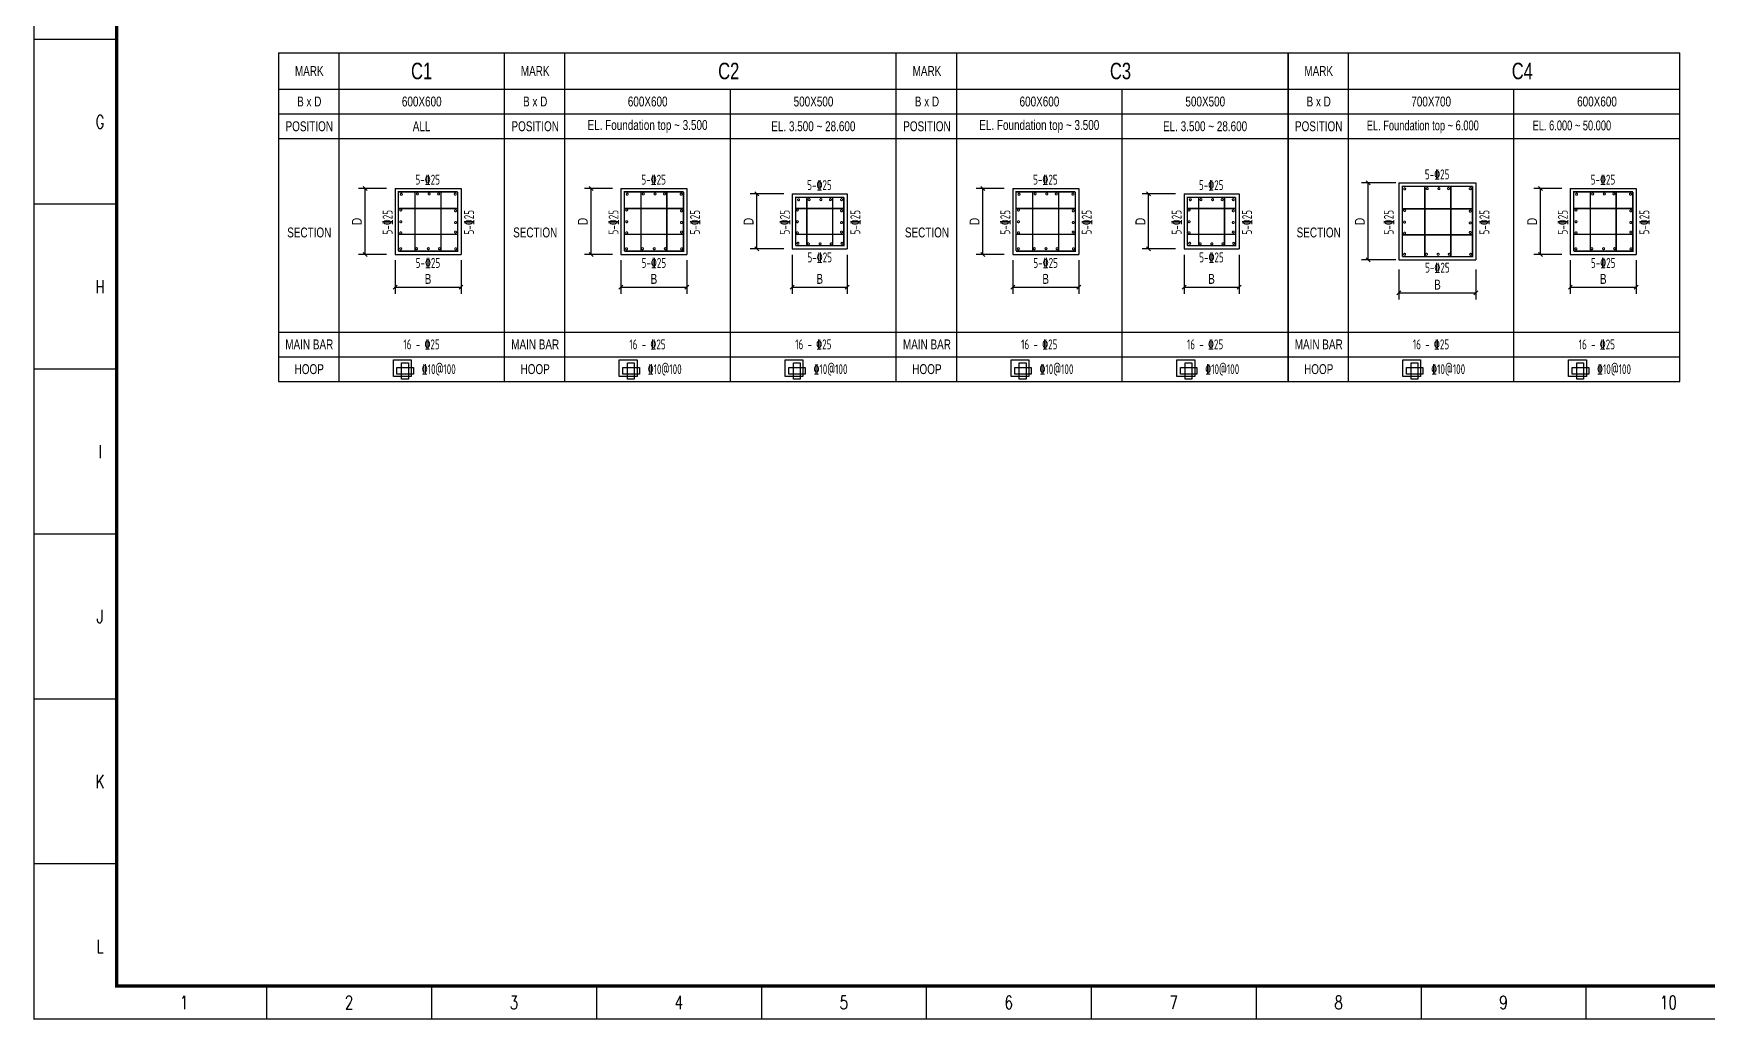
# Model space of a CAD drawing. Extents: x -84745 to 85, y -317996 to 13282.
# Drawn here: x -84050 to -33296, y -317996 to -288100 of the extents above; entities that cross this region are included whole.
import ezdxf
from ezdxf.enums import TextEntityAlignment as Align

# ---------------------------------------------------------------- set-up
doc = ezdxf.new("R2010")
doc.units = 0
doc.header["$LTSCALE"] = 2000
doc.header["$MEASUREMENT"] = 0
doc.layers.get('0').update_dxf_attribs({"linetype": 'CONTINUOUS'})
doc.layers.get('DEFPOINTS').update_dxf_attribs({"linetype": 'CONTINUOUS'})
for name, color, linetype in [('1', 3, 'CONTINUOUS'), ('4', 2, 'CONTINUOUS'), ('5', 7, 'CONTINUOUS'), ('6', 1, 'CONTINUOUS'), ('S_05_DIMS', 7, 'CONTINUOUS'), ('TEXT', 7, 'CONTINUOUS'), ('TK', 1, 'CONTINUOUS')]:
    doc.layers.add(name, color=color, linetype=linetype)
doc.styles.add('KS', font='kstxt.shx', dxfattribs={"width": 0.75, "bigfont": 'kshz.shx'})
doc.styles.add('TK-HZ', font='txt.shx', dxfattribs={"width": 0.8, "bigfont": 'hztxt.shx'})
doc.styles.add('样3', font='tssdeng.shx', dxfattribs={"width": 0.7, "height": 300, "bigfont": 'tssdchn.shx'})
doc.dimstyles.new('KSDIM0.3', dxfattribs={"dimtxt": 300, "dimasz": 120, "dimexe": 200, "dimexo": 100, "dimgap": 100, "dimtad": 1, "dimdec": 0, "dimlfac": 0.3, "dimzin": 14, "dimdsep": 46, "dimtxsty": 'KS', "dimblk1": 'OBLIQUE', "dimblk2": 'OBLIQUE', "dimsah": 1, "dimcen": -900, "dimclrd": 7, "dimclre": 7, "dimclrt": 2, "dimazin": 0, "dimtfac": 1, "dimtdec": 0, "dimtix": 1, "dimtmove": 2, "dimatfit": 2, "dimfxl": 1, "dimtolj": 1, "dimtzin": 14, "dimlwd": -3, "dimarcsym": 2})
doc.dimstyles.new('KSDIM0.8', dxfattribs={"dimtxt": 300, "dimasz": 120, "dimexe": 200, "dimexo": 100, "dimgap": 100, "dimtad": 1, "dimdec": 0, "dimlfac": 0.8, "dimzin": 14, "dimdsep": 46, "dimtxsty": 'KS', "dimblk1": 'OBLIQUE', "dimblk2": 'OBLIQUE', "dimsah": 1, "dimcen": -900, "dimclrd": 7, "dimclre": 7, "dimclrt": 2, "dimazin": 0, "dimtfac": 1, "dimtdec": 0, "dimtix": 1, "dimtmove": 2, "dimatfit": 2, "dimfxl": 1, "dimtolj": 1, "dimtzin": 14, "dimlwd": -3, "dimarcsym": 0})

# ---------------------------------------------------------------- blocks, each defined once
blk = doc.blocks.new('A1-1')
at = {"layer": 'TK', "color": 7}
for p, q in [((2500, 29700), (0, 29700)), ((2500, 24700), (0, 24700)), ((2500, 19700), (0, 19700)), ((2500, 14700), (0, 14700)), ((2500, 9700), (0, 9700)), ((2500, 4700), (0, 4700)), ((7050, 1000), (7050, 0)), ((12050, 1000), (12050, 0)), ((17050, 1000), (17050, 0)), ((22050, 1000), (22050, 0)), ((27050, 1000), (27050, 0)), ((32050, 1000), (32050, 0)), ((37050, 1000), (37050, 0)), ((42050, 1000), (42050, 0)), ((47050, 1000), (47050, 0))]:
    blk.add_line(p, q, dxfattribs=at)
for points, const_width in [([(0, 0), (84100, 0), (84100, 59400), (0, 59400)], 35), ([(2500, 1000), (83100, 1000), (83100, 58400), (2500, 58400)], 100)]:
    blk.add_lwpolyline(points, close=True, dxfattribs=dict(at, const_width=const_width))
at = {"layer": 'TK', "color": 7, "style": 'TK-HZ', "width": 0.75}
for s, p in [('G', (2000, 27200)), ('H', (2000, 22200)), ('I', (2000, 17200)), ('J', (2000, 12200)), ('K', (2000, 7200)), ('L', (2000, 2200)), ('1', (4550, 500)), ('2', (9550, 500)), ('3', (14550, 500)), ('4', (19550, 500)), ('5', (24550, 500)), ('6', (29550, 500)), ('7', (34550, 500)), ('8', (39550, 500)), ('9', (44550, 500)), ('10', (49550, 500))]:
    blk.add_text(s, height=400, dxfattribs=at).set_placement(p, align=Align.MIDDLE_CENTER)
blk = doc.blocks.new('_OBLIQUE')
at = {"color": 1}
blk.add_line((-0.5, -0.5), (0.5, 0.5), dxfattribs=at)
blk = doc.blocks.new('*D207')
at = {"color": 7, "lineweight": -2, "transparency": 16777216}
for p, q in [((-73088, -294974), (-73088, -295991)), ((-71088, -294974), (-71088, -295991))]:
    blk.add_line(p, q, dxfattribs=at)
at = {"color": 7, "lineweight": -3, "transparency": 16777216}
blk.add_line((-73088, -295791), (-71088, -295791), dxfattribs=at)
at = {"layer": 'DEFPOINTS', "color": 0, "transparency": 16777216}
for p in [(-73088, -294874), (-71088, -294874), (-71088, -295791)]:
    blk.add_point(p, dxfattribs=at)
at = {"color": 7, "linetype": 'ByBlock', "lineweight": -3, "transparency": 16777216, "xscale": 120, "yscale": 120, "zscale": 120, "rotation": 180}
blk.add_blockref('_OBLIQUE', (-73088, -295791), dxfattribs=at)
at = {"color": 7, "linetype": 'ByBlock', "lineweight": -3, "transparency": 16777216, "xscale": 120, "yscale": 120, "zscale": 120}
blk.add_blockref('_OBLIQUE', (-71088, -295791), dxfattribs=at)
at = {"color": 2, "transparency": 16777216, "insert": (-72088, -295541), "char_height": 300, "attachment_point": 5, "style": 'KS'}
blk.add_mtext('\\A1;B', dxfattribs=at)
blk = doc.blocks.new('*D208')
at = {"color": 7, "lineweight": -2, "transparency": 16777216}
for p, q in [((-73348, -292798), (-74196, -292798)), ((-73348, -294798), (-74196, -294798))]:
    blk.add_line(p, q, dxfattribs=at)
at = {"color": 7, "lineweight": -3, "transparency": 16777216}
blk.add_line((-73996, -294798), (-73996, -292798), dxfattribs=at)
at = {"layer": 'DEFPOINTS', "color": 0, "transparency": 16777216}
for p in [(-73996, -292798), (-73248, -292798), (-73248, -294798)]:
    blk.add_point(p, dxfattribs=at)
at = {"color": 7, "linetype": 'ByBlock', "lineweight": -3, "transparency": 16777216, "xscale": 120, "yscale": 120, "zscale": 120}
for p, rotation in [((-73996, -292798), 90), ((-73996, -294798), 270)]:
    blk.add_blockref('_OBLIQUE', p, dxfattribs=dict(at, rotation=rotation))
at = {"color": 2, "transparency": 16777216, "insert": (-74246, -293798), "char_height": 300, "attachment_point": 5, "rotation": 90, "style": 'KS'}
blk.add_mtext('\\A1;D', dxfattribs=at)
blk = doc.blocks.new('*U26')
at = {"layer": '6', "const_width": 45}
for points in [[(892, 393), (-892, 393)], [(892, -393), (-892, -393)]]:
    blk.add_lwpolyline(points, dxfattribs=at)
at = {"layer": '6', "const_width": 33.3}
for points in [[(-869, 346, -1), (-809, 346, -1)], [(-869, -9, -1), (-809, -9, -1)], [(852, 322, 1), (792, 322, 1)], [(852, -33, 1), (792, -33, 1)], [(-869, -346, 1), (-809, -346, 1)], [(852, -322, -1), (792, -322, -1)]]:
    blk.add_lwpolyline(points, format="xyb", close=True, dxfattribs=at)
blk = doc.blocks.new('*U25')
at = {"color": 0, "linetype": 'ByBlock', "lineweight": -2, "transparency": 16777216, "rotation": 90}
blk.add_blockref('*U26', (-31482, -383656), dxfattribs=at)
at = {"color": 0, "linetype": 'ByBlock', "lineweight": -2, "transparency": 16777216}
blk.add_blockref('*U26', (-31469, -383669), dxfattribs=at)
blk = doc.blocks.new('*D209')
at = {"layer": 'DEFPOINTS', "color": 0, "transparency": 16777216}
for p in [(-42651, -295159), (-40317, -295159), (-40317, -295965)]:
    blk.add_point(p, dxfattribs=at)
at = {"layer": 'S_05_DIMS', "color": 7, "lineweight": -2, "transparency": 16777216}
for p, q in [((-42651, -295259), (-42651, -296165)), ((-40317, -295259), (-40317, -296165))]:
    blk.add_line(p, q, dxfattribs=at)
at = {"layer": 'S_05_DIMS', "color": 7, "lineweight": -3, "transparency": 16777216}
blk.add_line((-42651, -295965), (-40317, -295965), dxfattribs=at)
at = {"layer": 'S_05_DIMS', "color": 7, "linetype": 'ByBlock', "lineweight": -3, "transparency": 16777216, "xscale": 120, "yscale": 120, "zscale": 120, "rotation": 180}
blk.add_blockref('_OBLIQUE', (-42651, -295965), dxfattribs=at)
at = {"layer": 'S_05_DIMS', "color": 7, "linetype": 'ByBlock', "lineweight": -3, "transparency": 16777216, "xscale": 120, "yscale": 120, "zscale": 120}
blk.add_blockref('_OBLIQUE', (-40317, -295965), dxfattribs=at)
at = {"layer": 'S_05_DIMS', "color": 2, "transparency": 16777216, "insert": (-41484, -295715), "char_height": 300, "attachment_point": 5, "style": 'KS'}
blk.add_mtext('\\A1;B', dxfattribs=at)
blk = doc.blocks.new('*D210')
at = {"layer": 'DEFPOINTS', "color": 0, "transparency": 16777216}
for p in [(-43588, -292632), (-42651, -292632), (-42651, -294965)]:
    blk.add_point(p, dxfattribs=at)
at = {"layer": 'S_05_DIMS', "color": 7, "lineweight": -2, "transparency": 16777216}
for p, q in [((-42751, -292632), (-43788, -292632)), ((-42751, -294965), (-43788, -294965))]:
    blk.add_line(p, q, dxfattribs=at)
at = {"layer": 'S_05_DIMS', "color": 7, "lineweight": -3, "transparency": 16777216}
blk.add_line((-43588, -294965), (-43588, -292632), dxfattribs=at)
at = {"layer": 'S_05_DIMS', "color": 7, "linetype": 'ByBlock', "lineweight": -3, "transparency": 16777216, "xscale": 120, "yscale": 120, "zscale": 120}
for p, rotation in [((-43588, -292632), 90), ((-43588, -294965), 270)]:
    blk.add_blockref('_OBLIQUE', p, dxfattribs=dict(at, rotation=rotation))
at = {"layer": 'S_05_DIMS', "color": 2, "transparency": 16777216, "insert": (-43838, -293798), "char_height": 300, "attachment_point": 5, "rotation": 90, "style": 'KS'}
blk.add_mtext('\\A1;D', dxfattribs=at)
blk = doc.blocks.new('*U206')
at = {"layer": '6', "const_width": 45}
for points in [[(1056, 393), (-1056, 393)], [(1056, -393), (-1056, -393)]]:
    blk.add_lwpolyline(points, dxfattribs=at)
at = {"layer": '6', "const_width": 33.3}
for points in [[(-1033, 346, -1), (-973, 346, -1)], [(-1033, -9, -1), (-973, -9, -1)], [(1017, 322, 1), (957, 322, 1)], [(1017, -33, 1), (957, -33, 1)], [(-1033, -346, 1), (-973, -346, 1)], [(1017, -322, -1), (957, -322, -1)]]:
    blk.add_lwpolyline(points, format="xyb", close=True, dxfattribs=at)
blk = doc.blocks.new('*U205')
at = {"color": 0, "linetype": 'ByBlock', "lineweight": -2, "transparency": 16777216, "rotation": 90}
blk.add_blockref('*U206', (-148836, -346377), dxfattribs=at)
at = {"color": 0, "linetype": 'ByBlock', "lineweight": -2, "transparency": 16777216}
blk.add_blockref('*U206', (-148841, -346397), dxfattribs=at)
blk = doc.blocks.new('*D211')
at = {"color": 7, "lineweight": -2, "transparency": 16777216}
for p, q in [((-37456, -294974), (-37456, -295991)), ((-35456, -294974), (-35456, -295991))]:
    blk.add_line(p, q, dxfattribs=at)
at = {"color": 7, "lineweight": -3, "transparency": 16777216}
blk.add_line((-37456, -295791), (-35456, -295791), dxfattribs=at)
at = {"layer": 'DEFPOINTS', "color": 0, "transparency": 16777216}
for p in [(-37456, -294874), (-35456, -294874), (-35456, -295791)]:
    blk.add_point(p, dxfattribs=at)
at = {"color": 7, "linetype": 'ByBlock', "lineweight": -3, "transparency": 16777216, "xscale": 120, "yscale": 120, "zscale": 120, "rotation": 180}
blk.add_blockref('_OBLIQUE', (-37456, -295791), dxfattribs=at)
at = {"color": 7, "linetype": 'ByBlock', "lineweight": -3, "transparency": 16777216, "xscale": 120, "yscale": 120, "zscale": 120}
blk.add_blockref('_OBLIQUE', (-35456, -295791), dxfattribs=at)
at = {"color": 2, "transparency": 16777216, "insert": (-36456, -295541), "char_height": 300, "attachment_point": 5, "style": 'KS'}
blk.add_mtext('\\A1;B', dxfattribs=at)
blk = doc.blocks.new('*D212')
at = {"color": 7, "lineweight": -2, "transparency": 16777216}
for p, q in [((-37717, -292798), (-38564, -292798)), ((-37717, -294798), (-38564, -294798))]:
    blk.add_line(p, q, dxfattribs=at)
at = {"color": 7, "lineweight": -3, "transparency": 16777216}
blk.add_line((-38364, -294798), (-38364, -292798), dxfattribs=at)
at = {"layer": 'DEFPOINTS', "color": 0, "transparency": 16777216}
for p in [(-38364, -292798), (-37617, -292798), (-37617, -294798)]:
    blk.add_point(p, dxfattribs=at)
at = {"color": 7, "linetype": 'ByBlock', "lineweight": -3, "transparency": 16777216, "xscale": 120, "yscale": 120, "zscale": 120}
for p, rotation in [((-38364, -292798), 90), ((-38364, -294798), 270)]:
    blk.add_blockref('_OBLIQUE', p, dxfattribs=dict(at, rotation=rotation))
at = {"color": 2, "transparency": 16777216, "insert": (-38614, -293798), "char_height": 300, "attachment_point": 5, "rotation": 90, "style": 'KS'}
blk.add_mtext('\\A1;D', dxfattribs=at)
blk = doc.blocks.new('*D224')
at = {"color": 7, "lineweight": -2, "transparency": 16777216}
for p, q in [((-66238, -294974), (-66238, -295991)), ((-64238, -294974), (-64238, -295991))]:
    blk.add_line(p, q, dxfattribs=at)
at = {"color": 7, "lineweight": -3, "transparency": 16777216}
blk.add_line((-66238, -295791), (-64238, -295791), dxfattribs=at)
at = {"layer": 'DEFPOINTS', "color": 0, "transparency": 16777216}
for p in [(-66238, -294874), (-64238, -294874), (-64238, -295791)]:
    blk.add_point(p, dxfattribs=at)
at = {"color": 7, "linetype": 'ByBlock', "lineweight": -3, "transparency": 16777216, "xscale": 120, "yscale": 120, "zscale": 120, "rotation": 180}
blk.add_blockref('_OBLIQUE', (-66238, -295791), dxfattribs=at)
at = {"color": 7, "linetype": 'ByBlock', "lineweight": -3, "transparency": 16777216, "xscale": 120, "yscale": 120, "zscale": 120}
blk.add_blockref('_OBLIQUE', (-64238, -295791), dxfattribs=at)
at = {"color": 2, "transparency": 16777216, "insert": (-65238, -295541), "char_height": 300, "attachment_point": 5, "style": 'KS'}
blk.add_mtext('\\A1;B', dxfattribs=at)
blk = doc.blocks.new('*D225')
at = {"color": 7, "lineweight": -2, "transparency": 16777216}
for p, q in [((-66498, -292798), (-67346, -292798)), ((-66498, -294798), (-67346, -294798))]:
    blk.add_line(p, q, dxfattribs=at)
at = {"color": 7, "lineweight": -3, "transparency": 16777216}
blk.add_line((-67146, -294798), (-67146, -292798), dxfattribs=at)
at = {"layer": 'DEFPOINTS', "color": 0, "transparency": 16777216}
for p in [(-67146, -292798), (-66398, -292798), (-66398, -294798)]:
    blk.add_point(p, dxfattribs=at)
at = {"color": 7, "linetype": 'ByBlock', "lineweight": -3, "transparency": 16777216, "xscale": 120, "yscale": 120, "zscale": 120}
for p, rotation in [((-67146, -292798), 90), ((-67146, -294798), 270)]:
    blk.add_blockref('_OBLIQUE', p, dxfattribs=dict(at, rotation=rotation))
at = {"color": 2, "transparency": 16777216, "insert": (-67396, -293798), "char_height": 300, "attachment_point": 5, "rotation": 90, "style": 'KS'}
blk.add_mtext('\\A1;D', dxfattribs=at)
blk = doc.blocks.new('*D226')
at = {"color": 7, "lineweight": -2, "transparency": 16777216}
for p, q in [((-61044, -294808), (-61044, -295991)), ((-59378, -294808), (-59378, -295991))]:
    blk.add_line(p, q, dxfattribs=at)
at = {"color": 7, "lineweight": -3, "transparency": 16777216}
blk.add_line((-61044, -295791), (-59378, -295791), dxfattribs=at)
at = {"layer": 'DEFPOINTS', "color": 0, "transparency": 16777216}
for p in [(-61044, -294708), (-59378, -294708), (-59378, -295791)]:
    blk.add_point(p, dxfattribs=at)
at = {"color": 7, "linetype": 'ByBlock', "lineweight": -3, "transparency": 16777216, "xscale": 120, "yscale": 120, "zscale": 120, "rotation": 180}
blk.add_blockref('_OBLIQUE', (-61044, -295791), dxfattribs=at)
at = {"color": 7, "linetype": 'ByBlock', "lineweight": -3, "transparency": 16777216, "xscale": 120, "yscale": 120, "zscale": 120}
blk.add_blockref('_OBLIQUE', (-59378, -295791), dxfattribs=at)
at = {"color": 2, "transparency": 16777216, "insert": (-60211, -295541), "char_height": 300, "attachment_point": 5, "style": 'KS'}
blk.add_mtext('\\A1;B', dxfattribs=at)
blk = doc.blocks.new('*D227')
at = {"color": 7, "lineweight": -2, "transparency": 16777216}
for p, q in [((-61304, -292965), (-62319, -292965)), ((-61304, -294632), (-62319, -294632))]:
    blk.add_line(p, q, dxfattribs=at)
at = {"color": 7, "lineweight": -3, "transparency": 16777216}
blk.add_line((-62119, -294632), (-62119, -292965), dxfattribs=at)
at = {"layer": 'DEFPOINTS', "color": 0, "transparency": 16777216}
for p in [(-62119, -292965), (-61204, -292965), (-61204, -294632)]:
    blk.add_point(p, dxfattribs=at)
at = {"color": 7, "linetype": 'ByBlock', "lineweight": -3, "transparency": 16777216, "xscale": 120, "yscale": 120, "zscale": 120}
for p, rotation in [((-62119, -292965), 90), ((-62119, -294632), 270)]:
    blk.add_blockref('_OBLIQUE', p, dxfattribs=dict(at, rotation=rotation))
at = {"color": 2, "transparency": 16777216, "insert": (-62369, -293798), "char_height": 300, "attachment_point": 5, "rotation": 90, "style": 'KS'}
blk.add_mtext('\\A1;D', dxfattribs=at)
blk = doc.blocks.new('*D228')
at = {"color": 7, "lineweight": -2, "transparency": 16777216}
for p, q in [((-54361, -294974), (-54361, -295991)), ((-52361, -294974), (-52361, -295991))]:
    blk.add_line(p, q, dxfattribs=at)
at = {"color": 7, "lineweight": -3, "transparency": 16777216}
blk.add_line((-54361, -295791), (-52361, -295791), dxfattribs=at)
at = {"layer": 'DEFPOINTS', "color": 0, "transparency": 16777216}
for p in [(-54361, -294874), (-52361, -294874), (-52361, -295791)]:
    blk.add_point(p, dxfattribs=at)
at = {"color": 7, "linetype": 'ByBlock', "lineweight": -3, "transparency": 16777216, "xscale": 120, "yscale": 120, "zscale": 120, "rotation": 180}
blk.add_blockref('_OBLIQUE', (-54361, -295791), dxfattribs=at)
at = {"color": 7, "linetype": 'ByBlock', "lineweight": -3, "transparency": 16777216, "xscale": 120, "yscale": 120, "zscale": 120}
blk.add_blockref('_OBLIQUE', (-52361, -295791), dxfattribs=at)
at = {"color": 2, "transparency": 16777216, "insert": (-53361, -295541), "char_height": 300, "attachment_point": 5, "style": 'KS'}
blk.add_mtext('\\A1;B', dxfattribs=at)
blk = doc.blocks.new('*D229')
at = {"color": 7, "lineweight": -2, "transparency": 16777216}
for p, q in [((-54621, -292798), (-55469, -292798)), ((-54621, -294798), (-55469, -294798))]:
    blk.add_line(p, q, dxfattribs=at)
at = {"color": 7, "lineweight": -3, "transparency": 16777216}
blk.add_line((-55269, -294798), (-55269, -292798), dxfattribs=at)
at = {"layer": 'DEFPOINTS', "color": 0, "transparency": 16777216}
for p in [(-55269, -292798), (-54521, -292798), (-54521, -294798)]:
    blk.add_point(p, dxfattribs=at)
at = {"color": 7, "linetype": 'ByBlock', "lineweight": -3, "transparency": 16777216, "xscale": 120, "yscale": 120, "zscale": 120}
for p, rotation in [((-55269, -292798), 90), ((-55269, -294798), 270)]:
    blk.add_blockref('_OBLIQUE', p, dxfattribs=dict(at, rotation=rotation))
at = {"color": 2, "transparency": 16777216, "insert": (-55519, -293798), "char_height": 300, "attachment_point": 5, "rotation": 90, "style": 'KS'}
blk.add_mtext('\\A1;D', dxfattribs=at)
blk = doc.blocks.new('*D230')
at = {"color": 7, "lineweight": -2, "transparency": 16777216}
for p, q in [((-49167, -294808), (-49167, -295991)), ((-47500, -294808), (-47500, -295991))]:
    blk.add_line(p, q, dxfattribs=at)
at = {"color": 7, "lineweight": -3, "transparency": 16777216}
blk.add_line((-49167, -295791), (-47500, -295791), dxfattribs=at)
at = {"layer": 'DEFPOINTS', "color": 0, "transparency": 16777216}
for p in [(-49167, -294708), (-47500, -294708), (-47500, -295791)]:
    blk.add_point(p, dxfattribs=at)
at = {"color": 7, "linetype": 'ByBlock', "lineweight": -3, "transparency": 16777216, "xscale": 120, "yscale": 120, "zscale": 120, "rotation": 180}
blk.add_blockref('_OBLIQUE', (-49167, -295791), dxfattribs=at)
at = {"color": 7, "linetype": 'ByBlock', "lineweight": -3, "transparency": 16777216, "xscale": 120, "yscale": 120, "zscale": 120}
blk.add_blockref('_OBLIQUE', (-47500, -295791), dxfattribs=at)
at = {"color": 2, "transparency": 16777216, "insert": (-48334, -295541), "char_height": 300, "attachment_point": 5, "style": 'KS'}
blk.add_mtext('\\A1;B', dxfattribs=at)
blk = doc.blocks.new('*D231')
at = {"color": 7, "lineweight": -2, "transparency": 16777216}
for p, q in [((-49427, -292965), (-50441, -292965)), ((-49427, -294632), (-50441, -294632))]:
    blk.add_line(p, q, dxfattribs=at)
at = {"color": 7, "lineweight": -3, "transparency": 16777216}
blk.add_line((-50241, -294632), (-50241, -292965), dxfattribs=at)
at = {"layer": 'DEFPOINTS', "color": 0, "transparency": 16777216}
for p in [(-50241, -292965), (-49327, -292965), (-49327, -294632)]:
    blk.add_point(p, dxfattribs=at)
at = {"color": 7, "linetype": 'ByBlock', "lineweight": -3, "transparency": 16777216, "xscale": 120, "yscale": 120, "zscale": 120}
for p, rotation in [((-50241, -292965), 90), ((-50241, -294632), 270)]:
    blk.add_blockref('_OBLIQUE', p, dxfattribs=dict(at, rotation=rotation))
at = {"color": 2, "transparency": 16777216, "insert": (-50491, -293798), "char_height": 300, "attachment_point": 5, "rotation": 90, "style": 'KS'}
blk.add_mtext('\\A1;D', dxfattribs=at)

msp = doc.modelspace()

# ---------------------------------------------------------------- linework, layer by layer
for p, q in [((-76619.088, -288687.422), (-76619.088, -298650.946)), ((-76619.088, -288687.422), (-46014.916, -288687.422)), ((-74796.841, -288687.422), (-74796.841, -298650.946)), ((-69769.355, -298650.946), (-69769.355, -288687.422)), ((-67947.108, -288687.422), (-67947.108, -298650.946)), ((-57892.136, -298650.946), (-57892.136, -288687.422)), ((-56069.889, -288687.422), (-56069.889, -298650.946)), ((-46014.916, -298650.946), (-46014.916, -288687.422)), ((-46014.916, -288687.422), (-46014.916, -298650.946)), ((-46014.916, -288687.422), (-34137.697, -288687.422)), ((-44192.67, -288687.422), (-44192.67, -298650.946)), ((-34137.697, -298650.946), (-34137.697, -288687.422)), ((-76619.088, -289787.422), (-46014.916, -289787.422)), ((-62919.622, -298650.946), (-62919.622, -289787.422)), ((-51042.403, -298650.946), (-51042.403, -289787.422)), ((-46014.916, -289787.422), (-34137.697, -289787.422)), ((-39165.183, -298650.946), (-39165.183, -289787.422)), ((-76619.088, -290537.422), (-46014.916, -290537.422)), ((-46014.916, -290537.422), (-34137.697, -290537.422)), ((-76619.088, -291287.422), (-46014.916, -291287.422)), ((-46014.916, -291287.422), (-34137.697, -291287.422)), ((-76619.088, -297150.946), (-46014.916, -297150.946)), ((-46014.916, -297150.946), (-34137.697, -297150.946)), ((-76619.088, -297900.946), (-46014.916, -297900.946)), ((-46014.916, -297900.946), (-34137.697, -297900.946)), ((-76619.088, -298650.946), (-46014.916, -298650.946)), ((-46014.916, -298650.946), (-34137.697, -298650.946))]:
    msp.add_line(p, q)
at = {"layer": '1'}
for p, q in [((-73088.054, -292798.492), (-73088.054, -294798.492)), ((-73088.054, -292798.492), (-71088.054, -292798.492)), ((-71088.054, -292798.492), (-71088.054, -294798.492)), ((-66238.322, -292798.492), (-66238.322, -294798.492)), ((-66238.322, -292798.492), (-64238.322, -292798.492)), ((-64238.322, -292798.492), (-64238.322, -294798.492)), ((-54361.102, -292798.492), (-54361.102, -294798.492)), ((-54361.102, -292798.492), (-52361.102, -292798.492)), ((-52361.102, -292798.492), (-52361.102, -294798.492)), ((-42650.55, -292631.825), (-42650.55, -294965.159)), ((-42650.55, -292631.825), (-40317.216, -292631.825)), ((-40317.216, -292631.825), (-40317.216, -294965.159)), ((-37456.397, -292798.492), (-37456.397, -294798.492)), ((-37456.397, -292798.492), (-35456.397, -292798.492)), ((-35456.397, -292798.492), (-35456.397, -294798.492)), ((-61044.168, -292965.159), (-61044.168, -294631.825)), ((-61044.168, -292965.159), (-59377.502, -292965.159)), ((-59377.502, -292965.159), (-59377.502, -294631.825)), ((-49166.949, -292965.159), (-49166.949, -294631.825)), ((-49166.949, -292965.159), (-47500.283, -292965.159)), ((-47500.283, -292965.159), (-47500.283, -294631.825)), ((-73088.054, -294798.492), (-71088.054, -294798.492)), ((-66238.322, -294798.492), (-64238.322, -294798.492)), ((-61044.168, -294631.825), (-59377.502, -294631.825)), ((-54361.102, -294798.492), (-52361.102, -294798.492)), ((-49166.949, -294631.825), (-47500.283, -294631.825)), ((-37456.397, -294798.492), (-35456.397, -294798.492)), ((-42650.55, -294965.159), (-40317.216, -294965.159))]:
    msp.add_line(p, q, dxfattribs=at)
at = {"layer": '5'}
for p, q in [((-73137.84, -297997.93), (-72597.424, -297997.93)), ((-73137.84, -298496.967), (-73137.84, -297997.93)), ((-73028.547, -298433.602), (-73028.547, -298229.245)), ((-73028.547, -298229.245), (-72529.51, -298229.245)), ((-72888.069, -298084.128), (-72683.713, -298084.128)), ((-72888.069, -298583.164), (-72888.069, -298084.128)), ((-72683.713, -298084.128), (-72683.713, -298583.164)), ((-72597.424, -297997.93), (-72597.424, -298496.967)), ((-72529.51, -298229.245), (-72529.51, -298433.602)), ((-66288.107, -297997.93), (-65747.691, -297997.93)), ((-66288.107, -298496.967), (-66288.107, -297997.93)), ((-66178.814, -298433.602), (-66178.814, -298229.245)), ((-66178.814, -298229.245), (-65679.777, -298229.245)), ((-66038.336, -298084.128), (-65833.98, -298084.128)), ((-66038.336, -298583.164), (-66038.336, -298084.128)), ((-65833.98, -298084.128), (-65833.98, -298583.164)), ((-65747.691, -297997.93), (-65747.691, -298496.967)), ((-65679.777, -298229.245), (-65679.777, -298433.602)), ((-61260.62, -297997.93), (-60720.205, -297997.93)), ((-61260.62, -298496.967), (-61260.62, -297997.93)), ((-61151.328, -298433.602), (-61151.328, -298229.245)), ((-61151.328, -298229.245), (-60652.291, -298229.245)), ((-61010.85, -298084.128), (-60806.494, -298084.128)), ((-61010.85, -298583.164), (-61010.85, -298084.128)), ((-60806.494, -298084.128), (-60806.494, -298583.164)), ((-60720.205, -297997.93), (-60720.205, -298496.967)), ((-60652.291, -298229.245), (-60652.291, -298433.602)), ((-54410.888, -297997.93), (-53870.472, -297997.93)), ((-54410.888, -298496.967), (-54410.888, -297997.93)), ((-54301.595, -298433.602), (-54301.595, -298229.245)), ((-54301.595, -298229.245), (-53802.558, -298229.245)), ((-54161.117, -298084.128), (-53956.761, -298084.128)), ((-54161.117, -298583.164), (-54161.117, -298084.128)), ((-53956.761, -298084.128), (-53956.761, -298583.164)), ((-53870.472, -297997.93), (-53870.472, -298496.967)), ((-53802.558, -298229.245), (-53802.558, -298433.602)), ((-49383.401, -297997.93), (-48842.985, -297997.93)), ((-49383.401, -298496.967), (-49383.401, -297997.93)), ((-49274.108, -298433.602), (-49274.108, -298229.245)), ((-49274.108, -298229.245), (-48775.072, -298229.245)), ((-49133.631, -298084.128), (-48929.274, -298084.128)), ((-49133.631, -298583.164), (-49133.631, -298084.128)), ((-48929.274, -298084.128), (-48929.274, -298583.164)), ((-48842.985, -297997.93), (-48842.985, -298496.967)), ((-48775.072, -298229.245), (-48775.072, -298433.602)), ((-42533.668, -297997.93), (-41993.252, -297997.93)), ((-42533.668, -298496.967), (-42533.668, -297997.93)), ((-42424.375, -298433.602), (-42424.375, -298229.245)), ((-42424.375, -298229.245), (-41925.339, -298229.245)), ((-42283.898, -298084.128), (-42079.542, -298084.128)), ((-42283.898, -298583.164), (-42283.898, -298084.128)), ((-42079.542, -298084.128), (-42079.542, -298583.164)), ((-41993.252, -297997.93), (-41993.252, -298496.967)), ((-41925.339, -298229.245), (-41925.339, -298433.602)), ((-37506.182, -297997.93), (-36965.766, -297997.93)), ((-37506.182, -298496.967), (-37506.182, -297997.93)), ((-37396.889, -298433.602), (-37396.889, -298229.245)), ((-37396.889, -298229.245), (-36897.852, -298229.245)), ((-37256.411, -298084.128), (-37052.055, -298084.128)), ((-37256.411, -298583.164), (-37256.411, -298084.128)), ((-37052.055, -298084.128), (-37052.055, -298583.164)), ((-36965.766, -297997.93), (-36965.766, -298496.967)), ((-36897.852, -298229.245), (-36897.852, -298433.602)), ((-72597.424, -298496.967), (-73137.84, -298496.967)), ((-72529.51, -298433.602), (-73028.547, -298433.602)), ((-72683.713, -298583.164), (-72888.069, -298583.164)), ((-65747.691, -298496.967), (-66288.107, -298496.967)), ((-65679.777, -298433.602), (-66178.814, -298433.602)), ((-65833.98, -298583.164), (-66038.336, -298583.164)), ((-60720.205, -298496.967), (-61260.62, -298496.967)), ((-60652.291, -298433.602), (-61151.328, -298433.602)), ((-60806.494, -298583.164), (-61010.85, -298583.164)), ((-53870.472, -298496.967), (-54410.888, -298496.967)), ((-53802.558, -298433.602), (-54301.595, -298433.602)), ((-53956.761, -298583.164), (-54161.117, -298583.164)), ((-48842.985, -298496.967), (-49383.401, -298496.967)), ((-48775.072, -298433.602), (-49274.108, -298433.602)), ((-48929.274, -298583.164), (-49133.631, -298583.164)), ((-41993.252, -298496.967), (-42533.668, -298496.967)), ((-41925.339, -298433.602), (-42424.375, -298433.602)), ((-42079.542, -298583.164), (-42283.898, -298583.164)), ((-36965.766, -298496.967), (-37506.182, -298496.967)), ((-36897.852, -298433.602), (-37396.889, -298433.602)), ((-37052.055, -298583.164), (-37256.411, -298583.164))]:
    msp.add_line(p, q, dxfattribs=at)
at = {"layer": '6', "const_width": 45}
for points in [[(-42550.55, -294865.159), (-40420.996, -294865.159), (-40420.996, -292734.993)], [(-40420.996, -292734.993), (-42550.55, -292734.993), (-42550.55, -294865.159)], [(-72988.054, -294698.492), (-71191.834, -294698.492), (-71191.834, -292901.66)], [(-71191.834, -292901.66), (-72988.054, -292901.66), (-72988.054, -294698.492)], [(-66138.322, -294698.492), (-64342.102, -294698.492), (-64342.102, -292901.66)], [(-64342.102, -292901.66), (-66138.322, -292901.66), (-66138.322, -294698.492)], [(-60944.168, -294531.825), (-59481.282, -294531.825), (-59481.282, -293068.327)], [(-59481.282, -293068.327), (-60944.168, -293068.327), (-60944.168, -294531.825)], [(-60603.449, -293068.327), (-60603.449, -294531.825)], [(-59818.222, -293068.327), (-59818.222, -294531.825)], [(-54261.102, -294698.492), (-52464.882, -294698.492), (-52464.882, -292901.66)], [(-52464.882, -292901.66), (-54261.102, -292901.66), (-54261.102, -294698.492)], [(-49066.949, -294531.825), (-47604.063, -294531.825), (-47604.063, -293068.327)], [(-47604.063, -293068.327), (-49066.949, -293068.327), (-49066.949, -294531.825)], [(-48726.229, -293068.327), (-48726.229, -294531.825)], [(-47941.002, -293068.327), (-47941.002, -294531.825)], [(-37356.397, -294698.492), (-35560.177, -294698.492), (-35560.177, -292901.66)], [(-35560.177, -292901.66), (-37356.397, -292901.66), (-37356.397, -294698.492)], [(-59481.282, -293405.879), (-60944.168, -293405.879)], [(-47604.063, -293405.879), (-49066.949, -293405.879)], [(-59481.282, -294191.106), (-60944.168, -294191.106)], [(-47604.063, -294191.106), (-49066.949, -294191.106)]]:
    msp.add_lwpolyline(points, dxfattribs=at)
at = {"layer": '6', "const_width": 33.333}
for points in [[(-42506.913, -292813.156, 1), (-42446.913, -292813.156, 1)], [(-40460.996, -292804.993, -1), (-40520.996, -292804.993, -1)], [(-72927.085, -292974.156, 1), (-72867.085, -292974.156, 1)], [(-71231.834, -292971.66, -1), (-71291.834, -292971.66, -1)], [(-66077.352, -292974.156, 1), (-66017.352, -292974.156, 1)], [(-64382.102, -292971.66, -1), (-64442.102, -292971.66, -1)], [(-60883.199, -293140.823, 1), (-60823.199, -293140.823, 1)], [(-60532.843, -293107.838, 1), (-60532.843, -293167.838, 1)], [(-60177.509, -293107.838, 1), (-60177.509, -293167.838, 1)], [(-59888.827, -293107.838, -1), (-59888.827, -293167.838, -1)], [(-59521.282, -293138.327, -1), (-59581.282, -293138.327, -1)], [(-54200.132, -292974.156, 1), (-54140.132, -292974.156, 1)], [(-52504.882, -292971.66, -1), (-52564.882, -292971.66, -1)], [(-49005.979, -293140.823, 1), (-48945.979, -293140.823, 1)], [(-48655.624, -293107.838, 1), (-48655.624, -293167.838, 1)], [(-48300.29, -293107.838, 1), (-48300.29, -293167.838, 1)], [(-48011.608, -293107.838, -1), (-48011.608, -293167.838, -1)], [(-47644.063, -293138.327, -1), (-47704.063, -293138.327, -1)], [(-37295.427, -292974.156, 1), (-37235.427, -292974.156, 1)], [(-35600.177, -292971.66, -1), (-35660.177, -292971.66, -1)], [(-60921.353, -293452.371, -1), (-60861.353, -293452.371, -1)], [(-60921.353, -293807.705, -1), (-60861.353, -293807.705, -1)], [(-59520.793, -293476.484, 1), (-59580.793, -293476.484, 1)], [(-59520.793, -293831.818, 1), (-59580.793, -293831.818, 1)], [(-49044.134, -293452.371, -1), (-48984.134, -293452.371, -1)], [(-49044.134, -293807.705, -1), (-48984.134, -293807.705, -1)], [(-47643.574, -293476.484, 1), (-47703.574, -293476.484, 1)], [(-47643.574, -293831.818, 1), (-47703.574, -293831.818, 1)], [(-60921.353, -294144.613, 1), (-60861.353, -294144.613, 1)], [(-59520.793, -294120.5, -1), (-59580.793, -294120.5, -1)], [(-49044.134, -294144.613, 1), (-48984.134, -294144.613, 1)], [(-47643.574, -294120.5, -1), (-47703.574, -294120.5, -1)], [(-72947.13, -294627.59, -1), (-72887.13, -294627.59, -1)], [(-71217.872, -294629.843, 1), (-71277.872, -294629.843, 1)], [(-66097.397, -294627.59, -1), (-66037.397, -294627.59, -1)], [(-64368.139, -294629.843, 1), (-64428.139, -294629.843, 1)], [(-60903.244, -294460.923, -1), (-60843.244, -294460.923, -1)], [(-60556.956, -294509.01, -1), (-60556.956, -294449.01, -1)], [(-60201.622, -294509.01, -1), (-60201.622, -294449.01, -1)], [(-59864.714, -294509.01, 1), (-59864.714, -294449.01, 1)], [(-59507.319, -294463.177, 1), (-59567.319, -294463.177, 1)], [(-54220.178, -294627.59, -1), (-54160.178, -294627.59, -1)], [(-52490.92, -294629.843, 1), (-52550.92, -294629.843, 1)], [(-49026.025, -294460.923, -1), (-48966.025, -294460.923, -1)], [(-48679.737, -294509.01, -1), (-48679.737, -294449.01, -1)], [(-48324.403, -294509.01, -1), (-48324.403, -294449.01, -1)], [(-47987.495, -294509.01, 1), (-47987.495, -294449.01, 1)], [(-47630.1, -294463.177, 1), (-47690.1, -294463.177, 1)], [(-42509.625, -294794.256, -1), (-42449.625, -294794.256, -1)], [(-40447.034, -294796.51, 1), (-40507.034, -294796.51, 1)], [(-37315.472, -294627.59, -1), (-37255.472, -294627.59, -1)], [(-35586.214, -294629.843, 1), (-35646.214, -294629.843, 1)]]:
    msp.add_lwpolyline(points, format="xyb", close=True, dxfattribs=at)

# ---------------------------------------------------------------- block references
for name, p in [('*U205', (107364.028, 52586.053)), ('*U25', (-40606.432, 89870.305)), ('*U25', (-33756.699, 89870.305)), ('*U25', (-21879.48, 89870.305)), ('*U25', (-4974.774, 89870.305))]:
    msp.add_blockref(name, p)
at = {"layer": 'TK', "color": 7}
msp.add_blockref('A1-1', (-84032.181, -317978.064), dxfattribs=at)

# ---------------------------------------------------------------- texts
at = {"layer": '4'}
for s, style, width, p in [('MARK', 'KS', 0.75, (-75688.439, -289237.422)), ('MARK', 'KS', 0.75, (-68838.706, -289237.422)), ('MARK', 'KS', 0.75, (-56961.486, -289237.422)), ('MARK', 'KS', 0.75, (-45084.267, -289237.422)), ('5-%%13225', '样3', 0.7, (-41493.621, -292371.595)), ('5-%%13225', '样3', 0.7, (-72097.792, -292530.595)), ('5-%%13225', '样3', 0.7, (-65248.059, -292530.595)), ('5-%%13225', '样3', 0.7, (-60220.573, -292697.262)), ('5-%%13225', '样3', 0.7, (-53370.84, -292530.595)), ('5-%%13225', '样3', 0.7, (-48343.354, -292697.262)), ('5-%%13225', '样3', 0.7, (-36466.134, -292530.595)), ('5-%%13225', '样3', 0.7, (-60212.806, -294889.012)), ('5-%%13225', '样3', 0.7, (-48335.586, -294889.012)), ('5-%%13225', '样3', 0.7, (-72090.025, -295055.678)), ('5-%%13225', '样3', 0.7, (-65240.292, -295055.678)), ('5-%%13225', '样3', 0.7, (-53363.073, -295055.678)), ('5-%%13225', '样3', 0.7, (-41485.853, -295199.678)), ('5-%%13225', '样3', 0.7, (-36458.367, -295055.678)), ('16 - %%13225', '样3', 0.7, (-72283.098, -297525.946)), ('16 - %%13225', '样3', 0.7, (-65433.365, -297525.946)), ('16 - %%13225', '样3', 0.7, (-60405.879, -297525.946)), ('16 - %%13225', '样3', 0.7, (-53556.146, -297525.946)), ('16 - %%13225', '样3', 0.7, (-48528.659, -297525.946)), ('16 - %%13225', '样3', 0.7, (-41678.927, -297525.946)), ('16 - %%13225', '样3', 0.7, (-36651.44, -297525.946)), ('%%13210@100', '样3', 0.7, (-71762.505, -298275.946)), ('%%13210@100', '样3', 0.7, (-64912.772, -298275.946)), ('%%13210@100', '样3', 0.7, (-59885.286, -298275.946)), ('%%13210@100', '样3', 0.7, (-53035.553, -298275.946)), ('%%13210@100', '样3', 0.7, (-48008.067, -298275.946)), ('%%13210@100', '样3', 0.7, (-41158.334, -298275.946)), ('%%13210@100', '样3', 0.7, (-36130.848, -298275.946))]:
    msp.add_text(s, height=300, dxfattribs=dict(at, style=style, width=width)).set_placement(p, align=Align.MIDDLE)
at = {"layer": '4', "style": 'KS', "width": 0.75}
for s, p in [('C1', (-72283.098, -289487.422)), ('C2', (-62970.882, -289487.422)), ('C3', (-51093.663, -289487.422)), ('C4', (-38911.13, -289487.422))]:
    msp.add_text(s, height=500, dxfattribs=at).set_placement(p, align=Align.CENTER)
at = {"layer": '5', "style": '样3', "width": 0.7}
for p in [(-73314.651, -293823.175), (-70844.602, -293823.175), (-66464.918, -293823.175), (-63994.87, -293823.175), (-61270.765, -293823.175), (-59134.05, -293823.175), (-54587.699, -293823.175), (-52117.65, -293823.175), (-49393.546, -293823.175), (-47256.831, -293823.175), (-42959.48, -293823.175), (-40061.431, -293823.175), (-37682.993, -293823.175), (-35212.945, -293823.175)]:
    msp.add_text('5-%%13225', height=300, rotation=90, dxfattribs=at).set_placement(p, align=Align.MIDDLE)
at = {"layer": 'TEXT', "color": 7, "style": 'KS', "width": 0.75}
for s, p in [('B x D', (-75688.439, -290162.422)), ('600X600', (-72278.118, -290162.422)), ('B x D', (-68838.706, -290162.422)), ('600X600', (-65428.385, -290162.422)), ('500X500', (-60400.898, -290162.422)), ('B x D', (-56961.486, -290162.422)), ('600X600', (-53551.165, -290162.422)), ('500X500', (-48523.679, -290162.422)), ('B x D', (-45084.267, -290162.422)), ('700X700', (-41673.946, -290162.422)), ('600X600', (-36646.46, -290162.422)), ('POSITION', (-75688.439, -290912.422)), ('ALL', (-72283.098, -290912.422)), ('POSITION', (-68838.706, -290912.422)), ('EL. Foundation top ~ 3.500', (-65433.365, -290912.422)), ('EL. 3.500 ~ 28.600', (-60405.879, -290912.422)), ('POSITION', (-56961.486, -290912.422)), ('EL. Foundation top ~ 3.500', (-53556.146, -290912.422)), ('EL. 3.500 ~ 28.600', (-48528.659, -290912.422)), ('POSITION', (-45084.267, -290912.422)), ('SECTION', (-75688.439, -294132.736)), ('SECTION', (-68838.706, -294132.736)), ('SECTION', (-56961.486, -294132.736)), ('SECTION', (-45084.267, -294132.736)), ('MAIN BAR', (-75688.439, -297525.946)), ('MAIN BAR', (-68838.706, -297525.946)), ('MAIN BAR', (-56961.486, -297525.946)), ('MAIN BAR', (-45084.267, -297525.946)), ('HOOP', (-75688.439, -298275.946)), ('HOOP', (-68838.706, -298275.946)), ('HOOP', (-56961.486, -298275.946)), ('HOOP', (-45084.267, -298275.946))]:
    msp.add_text(s, height=300, dxfattribs=at).set_placement(p, align=Align.MIDDLE)
at = {"layer": 'TEXT', "style": 'KS', "width": 0.7}
for s, p in [('EL. Foundation top ~ 6.000', (-43626.427, -291038.422)), ('EL. 6.000 ~ 50.000', (-38598.94, -291038.422))]:
    msp.add_text(s, height=300, dxfattribs=at).set_placement(p)

# ---------------------------------------------------------------- dimensions: what is measured, and where the dimension line sits
for base, p1, p2, picture, middle in [((-73995.799, -292798.492), (-73248.229, -294798.492), (-73248.229, -292798.492), '*D208', (-74245.799, -293798.492)), ((-67146.066, -292798.492), (-66398.496, -294798.492), (-66398.496, -292798.492), '*D225', (-67396.066, -293798.492)), ((-55268.846, -292798.492), (-54521.276, -294798.492), (-54521.276, -292798.492), '*D229', (-55518.846, -293798.492)), ((-38364.141, -292798.492), (-37616.571, -294798.492), (-37616.571, -292798.492), '*D212', (-38614.141, -293798.492)), ((-62118.579, -292965.159), (-61204.343, -294631.825), (-61204.343, -292965.159), '*D227', (-62368.579, -293798.492)), ((-50241.36, -292965.159), (-49327.123, -294631.825), (-49327.123, -292965.159), '*D231', (-50491.36, -293798.492))]:
    dim = msp.add_linear_dim(base=base, p1=p1, p2=p2, angle=90, text='D', dimstyle='KSDIM0.8', override={"dimfxl": 200, "dimarcsym": 2})
    dim.commit()
    dim.dimension.update_dxf_attribs({"geometry": picture, "text_midpoint": middle})
for base, p1, p2, picture, middle in [((-71088.054, -295790.501), (-73088.054, -294874.215), (-71088.054, -294874.215), '*D207', (-72088.054, -295540.501)), ((-64238.322, -295790.501), (-66238.322, -294874.215), (-64238.322, -294874.215), '*D224', (-65238.322, -295540.501)), ((-59377.502, -295790.501), (-61044.168, -294707.549), (-59377.502, -294707.549), '*D226', (-60210.835, -295540.501)), ((-52361.102, -295790.501), (-54361.102, -294874.215), (-52361.102, -294874.215), '*D228', (-53361.102, -295540.501)), ((-47500.283, -295790.501), (-49166.949, -294707.549), (-47500.283, -294707.549), '*D230', (-48333.616, -295540.501)), ((-35456.397, -295790.501), (-37456.397, -294874.215), (-35456.397, -294874.215), '*D211', (-36456.397, -295540.501))]:
    dim = msp.add_linear_dim(base=base, p1=p1, p2=p2, text='B', dimstyle='KSDIM0.8', override={"dimfxl": 200, "dimarcsym": 2})
    dim.commit()
    dim.dimension.update_dxf_attribs({"geometry": picture, "text_midpoint": middle})
at = {"layer": 'S_05_DIMS'}
dim = msp.add_linear_dim(base=(-43587.972, -292631.825), p1=(-42650.55, -294965.159), p2=(-42650.55, -292631.825), angle=90, text='D', dimstyle='KSDIM0.3', dxfattribs=at)
dim.commit()
dim.dimension.update_dxf_attribs({"geometry": '*D210', "text_midpoint": (-43837.972, -293798.492)})
dim = msp.add_linear_dim(base=(-40317.216, -295964.947), p1=(-42650.55, -295159.159), p2=(-40317.216, -295159.159), text='B', dimstyle='KSDIM0.3', dxfattribs=at)
dim.commit()
dim.dimension.update_dxf_attribs({"geometry": '*D209', "text_midpoint": (-41483.883, -295714.947)})

doc.saveas('drawing.dxf')
